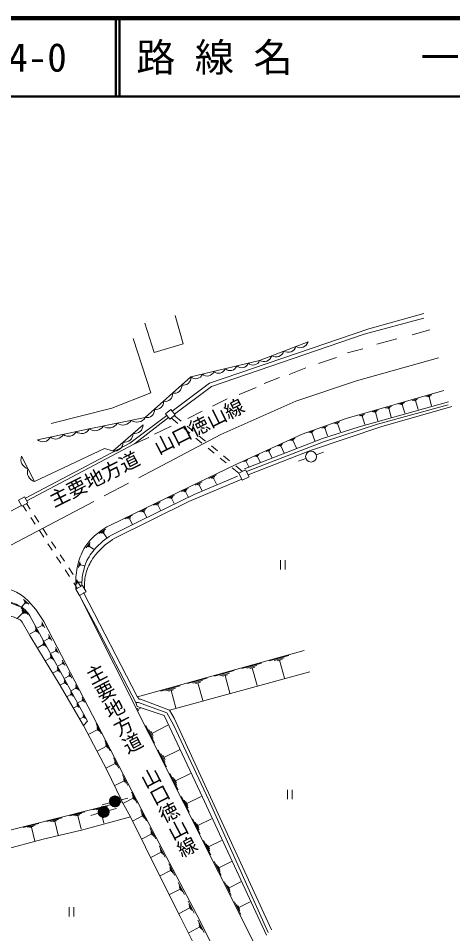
# Model space of a CAD drawing. Units: millimetres, scale not verified. Extents: x 40000 to 680000, y 20000 to 380000.
# Drawn here: x 165298 to 220834, y 262796 to 380000 of the extents above; entities that cross this region are included whole.
import ezdxf
from ezdxf.enums import TextEntityAlignment as Align

# ---------------------------------------------------------------- set-up
doc = ezdxf.new("R2010")
doc.units = ezdxf.units.MM
doc.header["$LTSCALE"] = 1000
doc.linetypes.add('CHAIN', pattern=[18.5, 12, -1.5, 3.5, -1.5])
for name, color, linetype, lineweight in [('M-BGD', 7, 'Continuous', 13), ('M-BMK', 2, 'CHAIN', 13), ('M-STR-STRC', 7, 'Continuous', 13), ('M-TTL', 2, 'Continuous', 140), ('M-TTL-LINE', 7, 'Continuous', 50)]:
    doc.layers.add(name, color=color, linetype=linetype, lineweight=lineweight)
doc.layers.add('M-TTL-TXT', color=7, linetype='Continuous')
doc.styles.add('@ＭＳ ゴシック', font='')
doc.styles.add('ＭＳ ゴシック', font='')
doc.styles.get('@ＭＳ ゴシック').set_extended_font_data('@MS Gothic')
doc.styles.get('ＭＳ ゴシック').set_extended_font_data('MS Gothic')

msp = doc.modelspace()

# ---------------------------------------------------------------- linework, layer by layer
at = {"layer": 'M-BGD'}
for p, q in [((185367, 341953), (186392, 338322)), ((217148, 341617), (209528, 339537)), ((217163, 342183), (210135, 340242)), ((182648, 337208), (181490, 340951)), ((210135, 340242), (189741, 333278)), ((215641, 339477), (217894, 340099)), ((179975, 338990), (182242, 332061)), ((209528, 339537), (189976, 332852)), ((211134, 338280), (213714, 338964)), ((186392, 338322), (182648, 337208)), ((207389, 337154), (209331, 337682)), ((203663, 335821), (205986, 336590)), ((199923, 334407), (202047, 335262)), ((181532, 328892), (187364, 334083)), ((189741, 333278), (184973, 329689)), ((196716, 333260), (198705, 333990)), ((182242, 332061), (177251, 330081)), ((189976, 332852), (185251, 329334)), ((193540, 331818), (195705, 332720)), ((219707, 332346), (207228, 328741)), ((217387, 331571), (218158, 331794)), ((190113, 330352), (191996, 331259)), ((220313, 330902), (208889, 327699)), ((213956, 330580), (214711, 330798)), ((214163, 330572), (214540, 330681)), ((214275, 330536), (214464, 330591)), ((214370, 330564), (214697, 329431)), ((215667, 331075), (216430, 331295)), ((215876, 331066), (216258, 331176)), ((215990, 331030), (216181, 331085)), ((216086, 331058), (216416, 329914)), ((217598, 331563), (217984, 331674)), ((217713, 331527), (217906, 331582)), ((217809, 331554), (218144, 330398)), ((177251, 330081), (169516, 328135)), ((186956, 328739), (188823, 329707)), ((210557, 329598), (211296, 329812)), ((210760, 329590), (211129, 329697)), ((210870, 329555), (211055, 329609)), ((210962, 329582), (211282, 328474)), ((220264, 330505), (211222, 328051)), ((220748, 330296), (211657, 327711)), ((212253, 330088), (212999, 330304)), ((212457, 330080), (212831, 330188)), ((212569, 330045), (212755, 330099)), ((212662, 330072), (212986, 328952)), ((184286, 329162), (179570, 325583)), ((184516, 328868), (180164, 325509)), ((184850, 328828), (185687, 328141)), ((185227, 329124), (186113, 328402)), ((207228, 328741), (201571, 326767)), ((205710, 328105), (206423, 328354)), ((205909, 328108), (206265, 328232)), ((208870, 329111), (209601, 329322)), ((209070, 329103), (209436, 329208)), ((209179, 329068), (209362, 329121)), ((209271, 329095), (209587, 327999)), ((177414, 324615), (181240, 327950)), ((182708, 326770), (184821, 327765)), ((186460, 327506), (187234, 326872)), ((186889, 327770), (187664, 327139)), ((202437, 326963), (203142, 327209)), ((202634, 326966), (202986, 327089)), ((211657, 327711), (202675, 324669)), ((202742, 326938), (202919, 326999)), ((204096, 327542), (204780, 327781)), ((208889, 327699), (204205, 326216)), ((204287, 327544), (204629, 327664)), ((211222, 328051), (204304, 325771)), ((204392, 327517), (204563, 327577)), ((204478, 327547), (204836, 326521)), ((206019, 328079), (206197, 328142)), ((206108, 328111), (206481, 327041)), ((181970, 326348), (180164, 325509)), ((188007, 326238), (188780, 325604)), ((188439, 326507), (189214, 325875)), ((201571, 326767), (193043, 322834)), ((204205, 326216), (194231, 322334)), ((200012, 325938), (200692, 326252)), ((200208, 325960), (200548, 326116)), ((200320, 325942), (200490, 326021)), ((200405, 325981), (200875, 324961)), ((202830, 326969), (203199, 325912)), ((179570, 325583), (166204, 318539)), ((180164, 325509), (166382, 318213)), ((167344, 320700), (176302, 324929)), ((176302, 324929), (177622, 324556)), ((189553, 324970), (190326, 324335)), ((189989, 325243), (190765, 324612)), ((204304, 325771), (194478, 321957)), ((202675, 324669), (194670, 321567)), ((196997, 324548), (197597, 324824)), ((197170, 324567), (197470, 324705)), ((198485, 325234), (199125, 325529)), ((198669, 325254), (198989, 325402)), ((198774, 325238), (198934, 325311)), ((198854, 325275), (199296, 324315)), ((165712, 323941), (167344, 320700)), ((191099, 323701), (191873, 323067)), ((191540, 323980), (192315, 323348)), ((195546, 323879), (196108, 324138)), ((195708, 323897), (195989, 324026)), ((195800, 323882), (195940, 323947)), ((195870, 323915), (196259, 323073)), ((197268, 324551), (197418, 324620)), ((197343, 324586), (197758, 323686)), ((202068, 323644), (201128, 323304)), ((203384, 324121), (204324, 324462)), ((193043, 322834), (185863, 319366)), ((192646, 322433), (193483, 321746)), ((193090, 322717), (193976, 321994)), ((194133, 323227), (194657, 323469)), ((194395, 323348), (194798, 322475)), ((193342, 321391), (187785, 319023)), ((189649, 321083), (190632, 321559)), ((189942, 321104), (190434, 321341)), ((190113, 321065), (190358, 321184)), ((193855, 321008), (187109, 318119)), ((187894, 320235), (188791, 320669)), ((188162, 320254), (188610, 320471)), ((188317, 320218), (188542, 320327)), ((188429, 320272), (188776, 319554)), ((190236, 321124), (190616, 320338)), ((185863, 319366), (176993, 315078)), ((187785, 319023), (180952, 315696)), ((184384, 318539), (185252, 318959)), ((186159, 319397), (187015, 319810)), ((186415, 319415), (186842, 319621)), ((186563, 319381), (186777, 319484)), ((186670, 319432), (187000, 318748)), ((166346, 317859), (166804, 317162)), ((187109, 318119), (177653, 313453)), ((182595, 317674), (183477, 318100)), ((182858, 317693), (183299, 317906)), ((183011, 317658), (183232, 317764)), ((183121, 317711), (183462, 317006)), ((184643, 318557), (185077, 318767)), ((184794, 318523), (185011, 318627)), ((184902, 318575), (185238, 317880)), ((165697, 317619), (156617, 312900)), ((166344, 316909), (165886, 317608)), ((180793, 316803), (181688, 317236)), ((181060, 316822), (181508, 317038)), ((181215, 316787), (181439, 316895)), ((181327, 316841), (181673, 316125)), ((167441, 315237), (166893, 316073)), ((167353, 316326), (167902, 315491)), ((180952, 315696), (177190, 313809)), ((178978, 315926), (179886, 316365)), ((179249, 315945), (179703, 316164)), ((179406, 315909), (179633, 316019)), ((179520, 315964), (179871, 315237)), ((168538, 313564), (167989, 314401)), ((168451, 314655), (168999, 313819)), ((175630, 314041), (176460, 314599)), ((175893, 314098), (176308, 314377)), ((176053, 314084), (176260, 314224)), ((176157, 314154), (176603, 313490)), ((169548, 312983), (170097, 312147)), ((169634, 311892), (169086, 312728)), ((173971, 312186), (174484, 312881)), ((174168, 312308), (174425, 312656)), ((174302, 312344), (174430, 312518)), ((174366, 312431), (174922, 312020)), ((170731, 310219), (170183, 311056)), ((170646, 311311), (171195, 310475)), ((198799, 310632), (198799, 309432)), ((199399, 310632), (199399, 309432)), ((171744, 309640), (172293, 308804)), ((172995, 309701), (173167, 310425)), ((173111, 309865), (173196, 310227)), ((173204, 309938), (173247, 310119)), ((173226, 310029), (173805, 309892)), ((171828, 308547), (171279, 309383)), ((172834, 307012), (172376, 307711)), ((172764, 307542), (172762, 308094)), ((172819, 307680), (172818, 307956)), ((172842, 307968), (173300, 307271)), ((172874, 307750), (172873, 307888)), ((172873, 307819), (173315, 307821)), ((173129, 306088), (175159, 302317)), ((173129, 306088), (195337, 261847)), ((173635, 306465), (180493, 293173)), ((164030, 305247), (165438, 304693)), ((166181, 305141), (165686, 304597)), ((165965, 305586), (166645, 304967)), ((166073, 305364), (166413, 305054)), ((166096, 305218), (166266, 305064)), ((166561, 305419), (167549, 304314)), ((165902, 303925), (165164, 303158)), ((165608, 304578), (166566, 303655)), ((165755, 304251), (166234, 303790)), ((165782, 304040), (166022, 303809)), ((167549, 304314), (168552, 302776)), ((166777, 300962), (165798, 302694)), ((174132, 290028), (166780, 303478)), ((168288, 302737), (168695, 301975)), ((168314, 302505), (168517, 302125)), ((168552, 302776), (181566, 277718)), ((167513, 301571), (166805, 301187)), ((167449, 302109), (167930, 301225)), ((167452, 301682), (167573, 301461)), ((167481, 301840), (167721, 301398)), ((168339, 302274), (167730, 301949)), ((168289, 302370), (168390, 302179)), ((175159, 302317), (180324, 292411)), ((166777, 300962), (168725, 297745)), ((168425, 300315), (168871, 299495)), ((168454, 300065), (168677, 299655)), ((169220, 300632), (168624, 300314)), ((169170, 301085), (169568, 300339)), ((169170, 300725), (169270, 300539)), ((169195, 300858), (169394, 300486)), ((168484, 299816), (167828, 299459)), ((168428, 299918), (168539, 299713)), ((170092, 299007), (169509, 298695)), ((170043, 299449), (170433, 298720)), ((170043, 299098), (170141, 298915)), ((170068, 299228), (170262, 298863)), ((201855, 299075), (180530, 293124)), ((168725, 297745), (170503, 294781)), ((169420, 298124), (168813, 297794)), ((169365, 298585), (169778, 297827)), ((169368, 298219), (169471, 298029)), ((169392, 298355), (169599, 297975)), ((170908, 297830), (171288, 297116)), ((197355, 297715), (199906, 298427)), ((198028, 297766), (199304, 298121)), ((198383, 297727), (199021, 297905)), ((198702, 297816), (199342, 295520)), ((170272, 296919), (170652, 296220)), ((170274, 296581), (170369, 296406)), ((170297, 296706), (170487, 296356)), ((170955, 297397), (170385, 297092)), ((170908, 297486), (171003, 297308)), ((170932, 297613), (171122, 297257)), ((193868, 296742), (196401, 297449)), ((194536, 296792), (195803, 297145)), ((194888, 296754), (195522, 296930)), ((195205, 296842), (195841, 294562)), ((170322, 296493), (169762, 296189)), ((171810, 295803), (171252, 295505)), ((171764, 296226), (172136, 295529)), ((171764, 295890), (171857, 295716)), ((171787, 296015), (171973, 295666)), ((184642, 291395), (202591, 296305)), ((186946, 294810), (189443, 295507)), ((190398, 295774), (192913, 296476)), ((191062, 295823), (192320, 296174)), ((191411, 295785), (192040, 295961)), ((191726, 295873), (192358, 293609)), ((170503, 294781), (173635, 289447)), ((171191, 294922), (170678, 294642)), ((171145, 295313), (171494, 294671)), ((171148, 295002), (171235, 294841)), ((171168, 295117), (171343, 294796)), ((172656, 294225), (172111, 293934)), ((172611, 294639), (172975, 293957)), ((172611, 294311), (172702, 294140)), ((172634, 294432), (172816, 294091)), ((183511, 293852), (185991, 294544)), ((184165, 293901), (185406, 294247)), ((187605, 294860), (188854, 295208)), ((187952, 294822), (188576, 294996)), ((188264, 294909), (188892, 292661)), ((172029, 293407), (171560, 293152)), ((171987, 293764), (172306, 293178)), ((171989, 293481), (172069, 293334)), ((172008, 293586), (172168, 293292)), ((173450, 293067), (173805, 292401)), ((184510, 293863), (185130, 294036)), ((184820, 293950), (185443, 291718)), ((172837, 291948), (172410, 291715)), ((172798, 292272), (173088, 291739)), ((172800, 292014), (172873, 291881)), ((172817, 292110), (172962, 291843)), ((173494, 292663), (172961, 292379)), ((173450, 292747), (173539, 292580)), ((173472, 292865), (173650, 292532)), ((173580, 290835), (173843, 290352)), ((173597, 290688), (173729, 290446)), ((180652, 291325), (180473, 291681)), ((180562, 291503), (180919, 291682)), ((173615, 290541), (173229, 290331)), ((173582, 290601), (173648, 290480)), ((173635, 289447), (174132, 290028)), ((175239, 289651), (175899, 288378)), ((173635, 289447), (174482, 287839)), ((175442, 288949), (174296, 288355)), ((175341, 289300), (175670, 288664)), ((175359, 289108), (175524, 288790)), ((182726, 287192), (181582, 289470)), ((182554, 287819), (181982, 288958)), ((182525, 288161), (182239, 288731)), ((182382, 288446), (184432, 289475)), ((174482, 287839), (176599, 283775)), ((176352, 287504), (177025, 286204)), ((176559, 286787), (175389, 286181)), ((176455, 287145), (176792, 286496)), ((176475, 286949), (176643, 286624)), ((184248, 284160), (183151, 286345)), ((183918, 285362), (185885, 286349)), ((177478, 285330), (178165, 284004)), ((177584, 284964), (177927, 284301)), ((184083, 284761), (183535, 285854)), ((184055, 285089), (183781, 285635)), ((177689, 284598), (176496, 283980)), ((176599, 283775), (178455, 279963)), ((177603, 284764), (177775, 284433)), ((178618, 283130), (179319, 281777)), ((178726, 282756), (179076, 282080)), ((178746, 282552), (178921, 282214)), ((185726, 281215), (184674, 283311)), ((185568, 281792), (185042, 282840)), ((185541, 282106), (185278, 282630)), ((185410, 282368), (187296, 283315)), ((178833, 282383), (177616, 281752)), ((178325, 279911), (179293, 280161)), ((179992, 280141), (178750, 279498)), ((179772, 280903), (180487, 279523)), ((179882, 280522), (180239, 279832)), ((179902, 280314), (180081, 279969)), ((187161, 278357), (186153, 280365)), ((186858, 279462), (188665, 280369)), ((188537, 280896), (197039, 262595)), ((199718, 281200), (199718, 280000)), ((200318, 281200), (200318, 280000)), ((154937, 273724), (178589, 279692)), ((174809, 278635), (176719, 279117)), ((176969, 279563), (176000, 279314)), ((178455, 279963), (178589, 279692)), ((178589, 279692), (179647, 277763)), ((187010, 278909), (186506, 279913)), ((186984, 279211), (186732, 279713)), ((171876, 277895), (173822, 278386)), ((172387, 277921), (173360, 278166)), ((172655, 277885), (173141, 278008)), ((172898, 277946), (173340, 276195)), ((175531, 278207), (174566, 277946)), ((175310, 278660), (176266, 278901)), ((175573, 278625), (176051, 278745)), ((175812, 278685), (176246, 276966)), ((176882, 278573), (177848, 278834)), ((181164, 277872), (179897, 277215)), ((180940, 278649), (181669, 277241)), ((181052, 278260), (181417, 277556)), ((181073, 278048), (181255, 277696)), ((165905, 276389), (167921, 276897)), ((166434, 276415), (167442, 276669)), ((168908, 277147), (170889, 277646)), ((169429, 277172), (170419, 277422)), ((169701, 277136), (170196, 277261)), ((169949, 277198), (170398, 275416)), ((173381, 276070), (179647, 277763)), ((179647, 277763), (183457, 269974)), ((181566, 277718), (188555, 264380)), ((188554, 275582), (187589, 277505)), ((188409, 276111), (187926, 277073)), ((188384, 276400), (188143, 276881)), ((188264, 276640), (189995, 277509)), ((166712, 276378), (167216, 276505)), ((166964, 276441), (167422, 274627)), ((168471, 274885), (173381, 276070)), ((182351, 275575), (181058, 274905)), ((182122, 276367), (182866, 274931)), ((182236, 275971), (182608, 275253)), ((182258, 275754), (182444, 275395)), ((163391, 273530), (168471, 274885)), ((189907, 272888), (188982, 274729)), ((189768, 273394), (189305, 274315)), ((189629, 273901), (191286, 274733)), ((183552, 273250), (182234, 272567)), ((183319, 274058), (184077, 272594)), ((183435, 273654), (183814, 272922)), ((183457, 273433), (183646, 273067)), ((189744, 273671), (189513, 274131)), ((191220, 270272), (190335, 272034)), ((190954, 271241), (192539, 272037)), ((184767, 270896), (183424, 270200)), ((184530, 271720), (185303, 270227)), ((184649, 271308), (185035, 270562)), ((184671, 271083), (184864, 270710)), ((191087, 270757), (190644, 271638)), ((191064, 271021), (190843, 271462)), ((183457, 269974), (185997, 264979)), ((185998, 268514), (184628, 267805)), ((185756, 269354), (186544, 267832)), ((185877, 268934), (186271, 268173)), ((185899, 268705), (186096, 268324)), ((192494, 267733), (191649, 269417)), ((192367, 268196), (191944, 269038)), ((192346, 268449), (192134, 268870)), ((192240, 268659), (193756, 269420)), ((171805, 266178), (171805, 264978)), ((172405, 266178), (172405, 264978)), ((187243, 266103), (185847, 265380)), ((186997, 266959), (187800, 265408)), ((187120, 266531), (187522, 265756)), ((187143, 266297), (187344, 265909)), ((193732, 265268), (192924, 266877)), ((193610, 265710), (193206, 266515)), ((193590, 265952), (193388, 266354)), ((193489, 266153), (194937, 266880)), ((185997, 264979), (188198, 260576)), ((188253, 264535), (189072, 262954)), ((188378, 264099), (188788, 263309)), ((188402, 263860), (188606, 263465)), ((188555, 264380), (191023, 259405)), ((188504, 263663), (187081, 262926))]:
    msp.add_line(p, q, dxfattribs=at)
for points in [[(187364, 334083), (196154, 336184), (202341, 338568)], [(167741, 326015), (174367, 327423), (181532, 328892)], [(180493, 293173), (180747, 292834), (180917, 292834), (184642, 291395)], [(180324, 292411), (180663, 292411), (184303, 291056), (185150, 289532), (189637, 279880), (197257, 262947)], [(180324, 292411), (180493, 291903), (183965, 290717), (188537, 280896)], [(184642, 291395), (185235, 290379), (197681, 263285)]]:
    msp.add_lwpolyline(points, dxfattribs=at)
for points in [[(185344, 329216), (184809, 329896), (184129, 329361), (184664, 328681)], [(194804, 321310), (194361, 322188), (193483, 321746), (193926, 320868)], [(165745, 317531), (166522, 317955), (166098, 318732), (165321, 318308)], [(173129, 306088), (173961, 306550), (173499, 307382), (172667, 306920)]]:
    msp.add_lwpolyline(points, close=True, dxfattribs=at)
for centre in [(202726, 323883), (177647, 279737), (176207, 278390)]:
    msp.add_circle(centre, 700, dxfattribs=at)
for centre, radius, start, end in [((199784, 338289), 1059, 239.55235, 342.60409), ((201330, 338885), 1059, 239.55235, 342.60409), ((196690, 337096), 1059, 239.55235, 342.60409), ((198237, 337692), 1059, 239.55235, 342.60409), ((192373, 335803), 909, 227.49636, 339.38736), ((193838, 336154), 909, 227.49636, 339.38736), ((195303, 336504), 909, 227.49636, 339.38736), ((186407, 333983), 962, 257.41342, 5.92943), ((187978, 334753), 909, 227.49636, 339.38736), ((189443, 335103), 909, 227.49636, 339.38736), ((190908, 335453), 909, 227.49636, 339.38736), ((185241, 332945), 962, 257.41342, 5.92943), ((184074, 331907), 962, 257.41342, 5.92943), ((182908, 330869), 962, 257.41342, 5.92943), ((181742, 329831), 962, 257.41342, 5.92943), ((178676, 329169), 1245, 234.32703, 328.85073), ((180467, 329536), 1245, 234.32703, 328.85073), ((171738, 327576), 1096, 231.42515, 332.56088), ((173394, 327928), 1096, 231.42515, 332.56088), ((175093, 328434), 1245, 234.32703, 328.85073), ((176884, 328801), 1245, 234.32703, 328.85073), ((180146, 327917), 1094, 260.46057, 1.69894), ((168424, 326872), 1096, 231.42515, 332.56088), ((170081, 327224), 1096, 231.42515, 332.56088), ((178871, 326806), 1094, 260.46057, 1.69894), ((177596, 325694), 1094, 260.46057, 1.69894), ((166860, 323503), 1228, 159.14842, 254.33532), ((167676, 321883), 1228, 159.14842, 254.33532), ((162399, 301295), 5859, 44.73218, 93.55383)]:
    msp.add_arc(centre, radius, start, end, dxfattribs=at)
for points, knots in [([(172667, 306920), (172624, 308028), (172604, 308428), (172771, 309372), (172931, 310271), (173054, 310788), (173456, 311608), (174075, 312868), (174665, 313507), (175801, 314331), (176246, 314654), (176432, 314797), (176993, 315078)], [0, 0, 0, 0, 1, 1, 1, 2, 2, 2, 3, 3, 3, 4, 4, 4, 4]), ([(177190, 313809), (176425, 313311), (176159, 313126), (175591, 312578), (174949, 311958), (174602, 311568), (174180, 310781), (173851, 310166), (173753, 309772), (173601, 309091), (173450, 308415), (173437, 308138), (173403, 307329)], [0, 0, 0, 0, 1, 1, 1, 2, 2, 2, 3, 3, 3, 4, 4, 4, 4]), ([(177653, 313453), (176779, 312859), (176464, 312675), (175834, 312029), (175391, 311574), (175130, 311319), (174794, 310781), (174402, 310151), (174204, 309769), (173992, 309058), (173751, 308249), (173765, 307866), (173761, 306909)], [0, 0, 0, 0, 1, 1, 1, 2, 2, 2, 3, 3, 3, 4, 4, 4, 4]), ([(166780, 303478), (166539, 303845), (166443, 303982), (166162, 304246), (165851, 304539), (165631, 304655), (165253, 304853), (164886, 305045), (164670, 305138), (164272, 305253), (163847, 305377), (163599, 305536), (163160, 305475), (162842, 305430), (162687, 305366), (162387, 305198)], [0, 0, 0, 0, 1, 1, 1, 2, 2, 2, 3, 3, 3, 4, 4, 4, 5, 5, 5, 5]), ([(162597, 303543), (163078, 303605), (163252, 303639), (163668, 303595), (163985, 303561), (164165, 303531), (164466, 303429), (164716, 303346), (164845, 303272), (165088, 303170), (165213, 303118), (165290, 303102), (165409, 303036), (165585, 302937), (165642, 302862), (165798, 302694)], [0, 0, 0, 0, 1, 1, 1, 2, 2, 2, 3, 3, 3, 4, 4, 4, 5, 5, 5, 5])]:
    msp.add_open_spline(points, degree=3, knots=knots, dxfattribs=at)
at = {"layer": 'M-BMK'}
msp.add_lwpolyline([(164341, 312554), (191185, 326697), (200800, 330998), (208550, 333594), (219017, 336516)], dxfattribs=at)
at = {"layer": 'M-STR-STRC'}
for p, q in [((176947, 279752), (177632, 280437)), ((176957, 279621), (177763, 280427)), ((176970, 279917), (177467, 280414)), ((176985, 279508), (177876, 280399)), ((177028, 279409), (177975, 280356)), ((178055, 279169), (177078, 280146)), ((177083, 279323), (178061, 280301)), ((178132, 279233), (177143, 280223)), ((177148, 279246), (178138, 280236)), ((178199, 279307), (177217, 280290)), ((177223, 279180), (178204, 280161)), ((178256, 279392), (177302, 280346)), ((178301, 279488), (177398, 280391)), ((178333, 279598), (177508, 280423)), ((178347, 279726), (177635, 280437)), ((178332, 279882), (177792, 280422)), ((178228, 280127), (178037, 280319)), ((175507, 278406), (176191, 279090)), ((175516, 278274), (176323, 279081)), ((175530, 278570), (176027, 279067)), ((175545, 278161), (176436, 279052)), ((175588, 278063), (176534, 279009)), ((175643, 277976), (176621, 278954)), ((176816, 278045), (175862, 278999)), ((176861, 278142), (175958, 279045)), ((176893, 278251), (176068, 279076)), ((176907, 278379), (176195, 279090)), ((176891, 278535), (176352, 279075)), ((176788, 278780), (176597, 278972)), ((177620, 279038), (176947, 279711)), ((177754, 279045), (176955, 279844)), ((177452, 279065), (176975, 279542)), ((177868, 279073), (176983, 279958)), ((177967, 279115), (177025, 280058)), ((177309, 279124), (178260, 280075)), ((177406, 279080), (178304, 279978)), ((177517, 279049), (178335, 279867)), ((177646, 279037), (178347, 279738)), ((177806, 279055), (178329, 279578)), ((178075, 279184), (178200, 279309)), ((176180, 277691), (175507, 278364)), ((176314, 277699), (175515, 278498)), ((176012, 277718), (175534, 278195)), ((176428, 277726), (175543, 278611)), ((176527, 277768), (175584, 278711)), ((176615, 277822), (175638, 278799)), ((176692, 277886), (175702, 278876)), ((175708, 277899), (176698, 278889)), ((176759, 277961), (175777, 278943)), ((175783, 277833), (176764, 278814)), ((175869, 277777), (176820, 278728)), ((175966, 277733), (176864, 278631)), ((176077, 277702), (176894, 278520)), ((176206, 277690), (176907, 278391)), ((176366, 277709), (176888, 278231)), ((176635, 277837), (176760, 277962))]:
    msp.add_line(p, q, dxfattribs=at)
at = {"layer": 'M-TTL'}
msp.add_line((680000, 380000), (40000, 380000), dxfattribs=at)
at = {"layer": 'M-TTL-LINE'}
for p, q in [((177750, 380000), (177750, 370000)), ((178250, 380000), (178250, 370000)), ((40000, 370000), (680000, 370000))]:
    msp.add_line(p, q, dxfattribs=at)

# ---------------------------------------------------------------- texts
at = {"layer": 'M-BGD'}
for rotation, style, p in [(26.759, 'ＭＳ ゴシック', (182379, 323063)), (297.646, '@ＭＳ ゴシック', (179732, 284310))]:
    msp.add_text('主要地方道\u3000山口徳山線', height=1833, rotation=rotation, dxfattribs=dict(at, style=style)).set_placement(p, align=Align.BOTTOM_CENTER)
at = {"layer": 'M-TTL-TXT', "style": 'ＭＳ ゴシック'}
for s, p in [('14-0', (161521, 375000)), ('路 線 名', (180380, 375000)), ('一般県道\u3000仁保中郷奈美線', (216734, 375000))]:
    msp.add_text(s, height=3666, dxfattribs=at).set_placement(p, align=Align.MIDDLE_LEFT)

doc.saveas('drawing.dxf')
